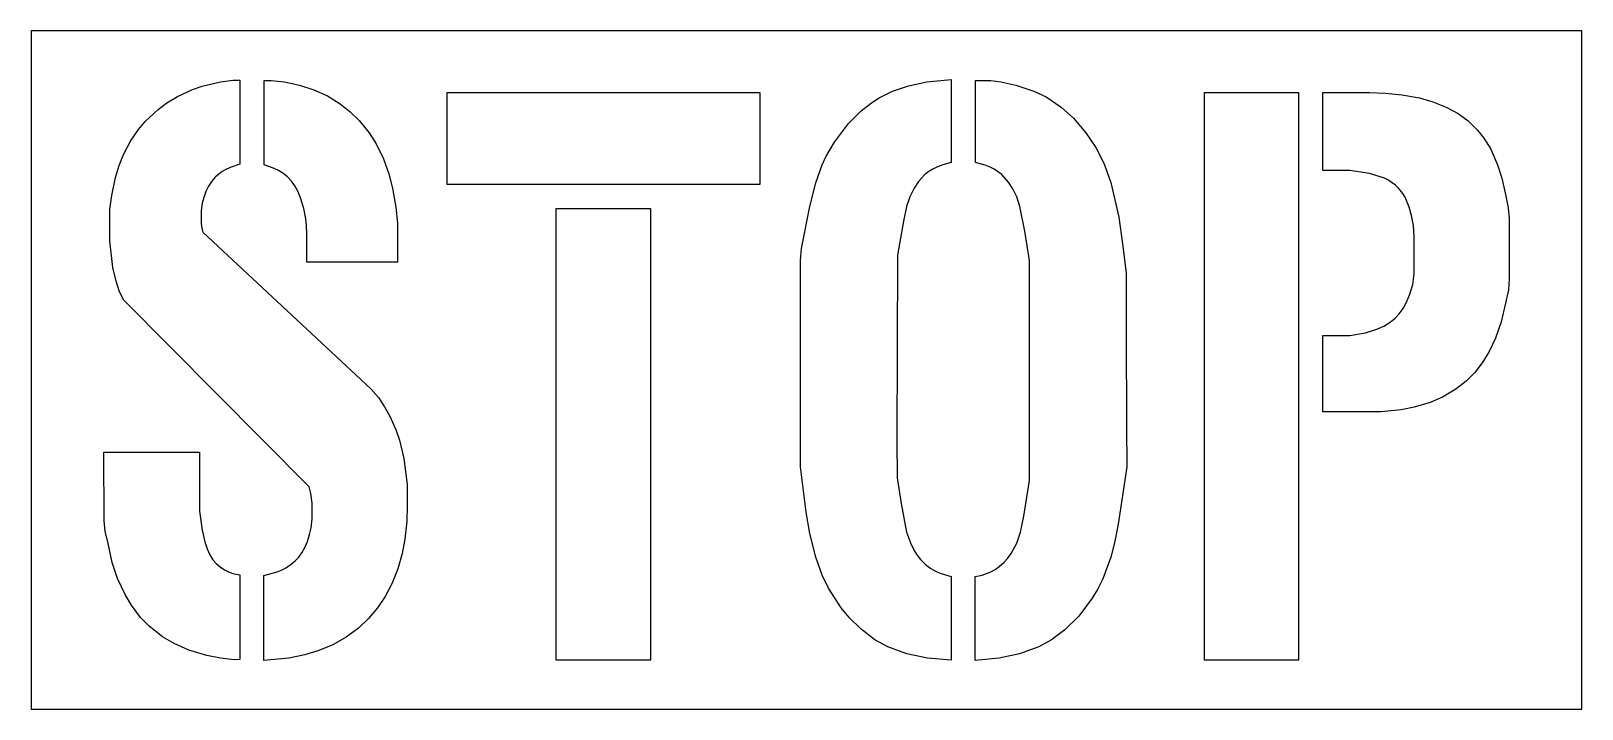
# Model space of a CAD drawing. Header units: inches. Extents: x 0 to 64, y 0 to 28.
import ezdxf

# ---------------------------------------------------------------- set-up
doc = ezdxf.new("R2010")
doc.units = ezdxf.units.IN
doc.header["$MEASUREMENT"] = 0
doc.layers.add('CUT', color=1, linetype='Continuous')

msp = doc.modelspace()

# ---------------------------------------------------------------- linework, layer by layer
at = {"layer": 'CUT'}
for points in [[(0, 0), (64, 0), (64, 28), (0, 28)], [(7.027, 20.571), (7.027, 20.051), (7.05, 19.852), (7.073, 19.74), (7.097, 19.672), (14.022, 13.221), (14.334, 12.863), (14.59, 12.483), (14.806, 12.095), (15.071, 11.498), (15.203, 11.102), (15.381, 10.343), (15.523, 9.265), (15.523, 8.397), (15.512, 7.759), (15.424, 7.011), (15.312, 6.428), (15.137, 5.79), (14.894, 5.171), (14.609, 4.643), (14.3, 4.177), (13.93, 3.737), (13.514, 3.345), (13.002, 2.965), (12.449, 2.656), (11.875, 2.413), (11.304, 2.237), (10.635, 2.103), (9.611, 2), (9.611, 5.512), (10.162, 5.664), (10.363, 5.747), (10.536, 5.847), (10.748, 5.99), (10.919, 6.134), (11.049, 6.276), (11.176, 6.455), (11.3, 6.669), (11.407, 6.92), (11.496, 7.208), (11.554, 7.476), (11.597, 7.847), (11.597, 8.498), (11.55, 8.9), (11.479, 9.176), (3.814, 16.898), (3.64, 17.272), (3.509, 17.667), (3.375, 18.228), (3.254, 19.328), (3.254, 20.637), (3.331, 21.209), (3.487, 21.945), (3.64, 22.451), (3.817, 22.895), (4.102, 23.445), (4.434, 23.932), (4.715, 24.262), (5.241, 24.764), (5.599, 25.034), (6.042, 25.3), (6.657, 25.585), (7.056, 25.719), (7.813, 25.897), (8.34, 25.963), (8.618, 25.963), (8.618, 22.495), (8.218, 22.358), (8.017, 22.273), (7.884, 22.195), (7.746, 22.091), (7.603, 21.96), (7.464, 21.792), (7.328, 21.589), (7.216, 21.365), (7.128, 21.121), (7.069, 20.892)], [(15.117, 18.453), (11.377, 18.453), (11.377, 19.603), (11.374, 19.982), (11.343, 20.249), (11.254, 20.67), (11.105, 21.151), (11, 21.411), (10.89, 21.611), (10.751, 21.8), (10.583, 21.979), (10.394, 22.129), (10.184, 22.251), (9.963, 22.35), (9.616, 22.466), (9.616, 25.96), (9.91, 25.96), (10.459, 25.897), (11.085, 25.763), (11.677, 25.565), (12.23, 25.322), (12.761, 24.99), (13.174, 24.66), (13.535, 24.306), (13.948, 23.8), (14.236, 23.335), (14.543, 22.719), (14.764, 22.099), (14.917, 21.505), (15.051, 20.725), (15.123, 20.065), (15.123, 18.734)], [(35.752, 18.745), (35.73, 11.08), (35.739, 9.54), (35.909, 8.485), (36.131, 7.308), (36.286, 6.864), (36.461, 6.512), (36.598, 6.306), (36.709, 6.172), (36.904, 5.974), (37.127, 5.799), (37.344, 5.683), (37.554, 5.6), (37.968, 5.468), (37.968, 2.015), (36.992, 2.103), (36.147, 2.281), (35.353, 2.568), (34.826, 2.853), (34.251, 3.292), (33.762, 3.781), (33.437, 4.177), (32.907, 4.995), (32.645, 5.523), (32.38, 6.274), (32.138, 7.242), (31.982, 8.133), (31.753, 10.002), (31.753, 12.598), (31.752, 16.26), (31.749, 18.517), (31.797, 19.012), (32.138, 20.758), (32.38, 21.725), (32.645, 22.477), (32.798, 22.807), (33.151, 23.404), (33.728, 24.181), (34.251, 24.708), (34.679, 25.035), (35.004, 25.238), (35.55, 25.519), (36.213, 25.741), (36.97, 25.897), (37.972, 26), (37.972, 22.576), (37.624, 22.478), (37.408, 22.396), (37.209, 22.296), (37.052, 22.202), (36.882, 22.069), (36.622, 21.784), (36.439, 21.509), (36.262, 21.154), (36.131, 20.758), (35.997, 20.153)], [(45.042, 19.207), (45.196, 18.019), (45.196, 15.512), (45.201, 11.696), (45.212, 10.002), (45.042, 8.815), (44.867, 7.627), (44.711, 6.868), (44.557, 6.274), (44.226, 5.369), (44.007, 4.929), (43.786, 4.573), (43.231, 3.84), (42.664, 3.27), (42.115, 2.856), (41.584, 2.568), (40.79, 2.281), (39.945, 2.103), (38.965, 2.002), (38.965, 5.468), (39.253, 5.532), (39.608, 5.665), (39.792, 5.766), (39.952, 5.887), (40.15, 6.062), (40.3, 6.217), (40.452, 6.421), (40.675, 6.846), (40.828, 7.308), (40.962, 7.957), (41.2, 9.43), (41.206, 17.008), (41.198, 18.525), (41.006, 19.735), (40.806, 20.758), (40.675, 21.154), (40.519, 21.487), (40.342, 21.755), (40.055, 22.069), (39.887, 22.201), (39.748, 22.289), (39.582, 22.378), (39.366, 22.46), (38.969, 22.576), (38.969, 25.952), (39.602, 25.952), (40.019, 25.905), (40.637, 25.763), (41.383, 25.521), (41.892, 25.278), (42.51, 24.858), (43.021, 24.394), (43.522, 23.8), (43.939, 23.184), (44.27, 22.543), (44.557, 21.747), (44.889, 20.307)], [(17.173, 25.456), (30.068, 25.456), (30.068, 21.666), (17.173, 21.666)], [(52.306, 25.457), (52.306, 2.018), (48.427, 2.018), (48.427, 25.457)], [(60.694, 21.923), (60.85, 21.253), (60.954, 20.692), (60.99, 20.255), (61, 17.752), (60.963, 17.315), (60.85, 16.755), (60.672, 15.996), (60.429, 15.31), (60.167, 14.76), (59.879, 14.295), (59.572, 13.903), (59.218, 13.541), (58.801, 13.215), (58.248, 12.884), (57.74, 12.662), (57.081, 12.464), (56.543, 12.352), (55.709, 12.273), (53.303, 12.273), (53.303, 15.431), (54.414, 15.431), (55.061, 15.54), (55.541, 15.689), (55.83, 15.816), (56.086, 15.971), (56.297, 16.138), (56.462, 16.317), (56.617, 16.54), (56.762, 16.808), (56.894, 17.137), (57.014, 17.527), (57.076, 17.972), (57.082, 19.507), (57.043, 19.963), (56.962, 20.375), (56.866, 20.72), (56.701, 21.135), (56.611, 21.293), (56.445, 21.496), (56.301, 21.629), (56.123, 21.761), (55.99, 21.849), (55.855, 21.916), (55.237, 22.115), (54.414, 22.235), (53.312, 22.235), (53.312, 25.456), (55.226, 25.456), (55.885, 25.435), (56.565, 25.369), (57.301, 25.235), (57.85, 25.081), (58.402, 24.86), (58.889, 24.594), (59.306, 24.286), (59.685, 23.91), (59.945, 23.58), (60.232, 23.115), (60.519, 22.473)], [(25.563, 20.674), (25.563, 2.018), (21.673, 2.018), (21.673, 20.674)], [(8.613, 5.544), (8.613, 2.042), (8.384, 2.037), (7.813, 2.103), (7.253, 2.215), (6.507, 2.435), (5.91, 2.699), (5.424, 2.987), (4.875, 3.424), (4.521, 3.785), (4.148, 4.287), (3.883, 4.731), (3.574, 5.394), (3.355, 6.054), (3.177, 6.835), (3.061, 7.346), (3.021, 7.767), (3, 10.603), (6.958, 10.603), (6.958, 8.177), (7.059, 7.385), (7.176, 6.898), (7.271, 6.613), (7.382, 6.368), (7.504, 6.166), (7.637, 6.009), (7.799, 5.87), (7.989, 5.748), (8.145, 5.665), (8.329, 5.598)]]:
    msp.add_lwpolyline(points, close=True, dxfattribs=at)

doc.saveas('drawing.dxf')
